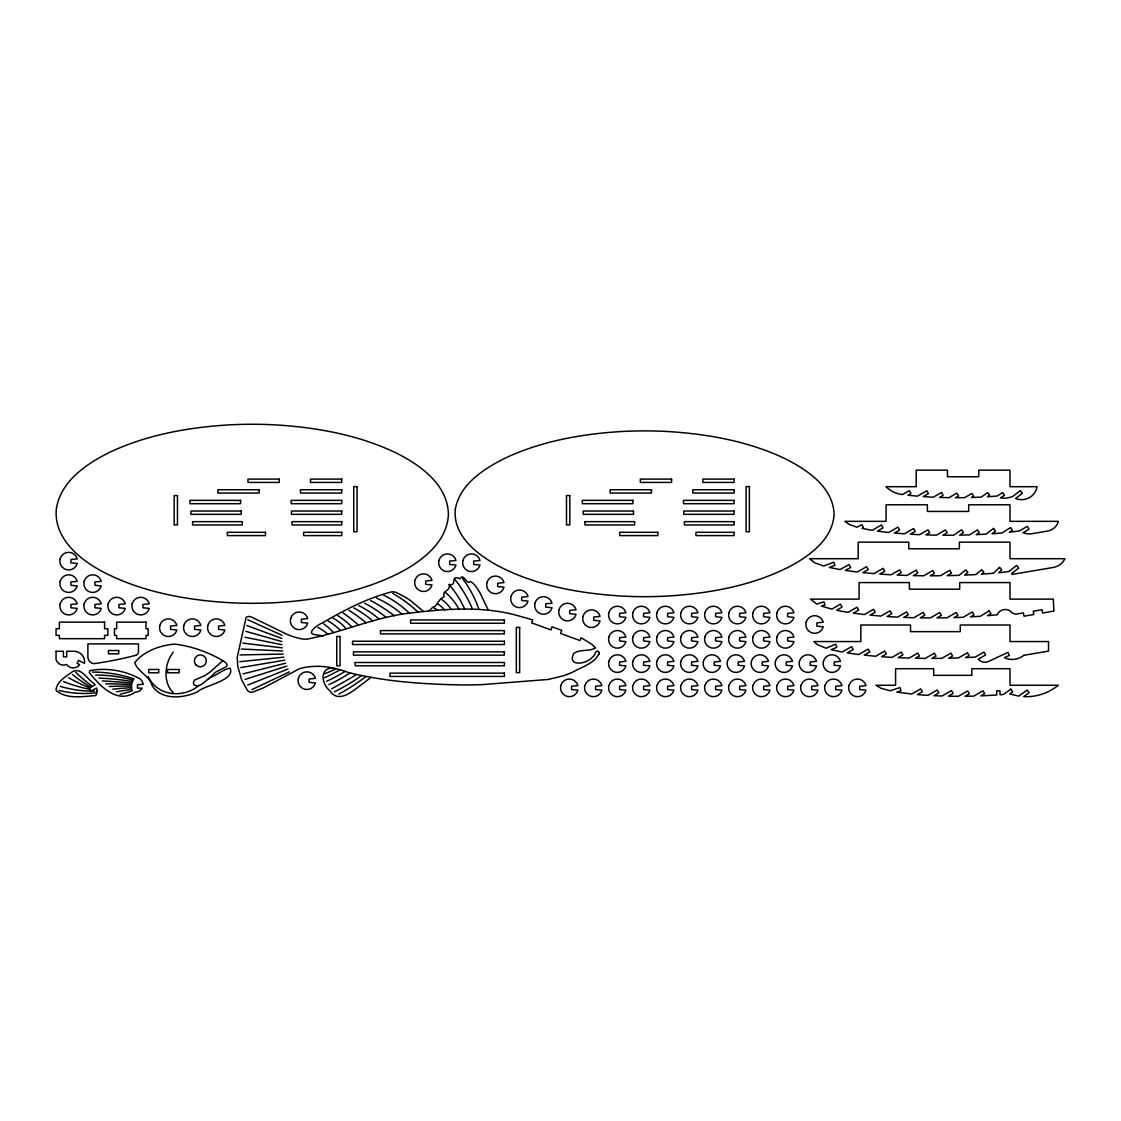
<?xml version="1.0" encoding="UTF-8"?>
<svg xmlns="http://www.w3.org/2000/svg" width="1121" height="1121" viewBox="0 0 1121 1121"><rect width="100%" height="100%" fill="white"/><g stroke="black" fill="none" stroke-linecap="round" stroke-linejoin="round"><path stroke-width="1.5" d="M599.104 654.314C599.301 649.017 595.489 650.698 594.592 654.79A13.06 13.06 0 0 1 591.552 657.957C585.624 664.333 567.002 666.827 573.756 653.389C580.033 648.863 588.903 651.904 595.615 647.896L591.86 644.351L581.182 637.737L579.893 640.525L560.584 633.463L561.719 630.352L552.078 626.821L550.943 629.932L531.634 622.87L532.713 619.927A258.012 258.012 0 0 0 520.803 616.55C484.79 605.592 446.775 608.759 409.992 613.061C374.498 617.082 341.653 632.65 306.888 639.166A29.931 29.931 0 0 1 300.638 638.69L294.094 637.008A73.972 73.972 0 0 1 285.238 633.477L251.594 617.082L248.694 616.382L246.172 617.265L237.204 657.242L237.792 666.42L241.786 680.335L247.657 690.718L249.941 692.175L252.477 692.189L263.729 687.748L298.817 669.069A27.759 27.759 0 0 1 303.707 667.654C318.602 664.655 333.89 666.925 347.916 672.376C384.755 681.666 423.178 684.188 461.067 684.931A693.353 693.353 0 0 0 481.694 684.651L548.477 679.438L563.905 675.627A133.371 133.371 0 0 0 572.467 672.278C581.365 667.051 595.363 663.31 599.118 653.081M173.307 652.17C164.479 663.1 162.797 682.255 173.026 692.484M428.278 611.001C431.165 609.768 431.977 606.853 435.13 606.181C438.143 603.238 439.348 598.768 443.145 597.353A2.018 2.018 0 0 0 444.126 596.582C441.604 589.744 451.188 591.86 448.961 584.377C457.886 586.998 449.423 574.176 459.82 578.786C463.884 572.088 466.742 586.073 470.33 581.407C478.611 585.961 483.319 600.982 488.336 610.048M222.729 660.745L210.103 672.025A81.469 81.469 0 0 1 204.653 675.725L194.83 679.971A4.232 4.232 0 0 0 193.779 681.4L193.457 682.661A3.797 3.797 0 0 0 193.905 684.665C199.93 689.149 205.83 679.354 211.337 677.154C217.39 674.59 224.382 668.817 230.113 668.186C235.648 680.615 204.134 685.267 197.562 691.825C183.466 698.327 161.382 700.709 152.078 685.477C149.289 675.809 137.659 671.535 134.716 662.721C143.698 651.119 160.205 645.29 174.68 644.099C190.052 645.962 205.297 651.105 218.945 658.447C221.832 660.171 231.767 664.725 224.424 667.696A24.13 24.13 0 0 1 222.084 668.775L215.764 672.068L208.352 678.976M371.037 677.336L364.493 682.409A198.963 198.963 0 0 1 359.995 685.716C351.952 691.895 338.122 703.568 329.98 690.83C321.685 684.511 318.854 667.85 333.147 667.906M198.949 685.506C183.255 698.607 157.178 696.351 148.196 676.453M251.861 689.667L289.428 671.829M247.699 685.071L288.055 668.999M245.037 679.424L286.808 666.112M242.935 673.931L285.701 663.17M240.735 667.584L284.72 660.171M116.43 691.755L132.082 689.233M239.824 661.698L283.893 657.144M240.048 654.93L283.193 654.075M94.71 691.209L85.995 690.956A118.476 118.476 0 0 1 60.31 686.388M241.337 649.031L282.632 650.979M242.893 643.118L282.212 647.854M323.268 635.929L318.098 635.117A115.141 115.141 0 0 0 315.239 634.738C305.15 633.351 318.112 624.621 321.853 623.22C343.825 610.385 367.085 598.096 391.804 591.846A13.214 13.214 0 0 1 396.063 592.378L405.732 597.381A109.34 109.34 0 0 1 411.267 601.192L423.5 611.435M89.792 689.219L86.191 688.546A137.645 137.645 0 0 1 63.463 681.498M245.023 637.218L281.946 644.729M245.849 631.347L281.819 641.576M246.858 625.518L281.833 638.438M89.792 687.874L87.186 686.851A166.202 166.202 0 0 1 68.605 677.729M247.797 619.731L281.988 635.299M91.025 687.229L87.732 685.295A155.132 155.132 0 0 1 72.501 674.59M392.84 593.401L396.974 595.882A138.415 138.415 0 0 1 414.041 608.479L417.993 612.024M433.463 607.582L437.919 610.286M317.986 627.494A41.211 41.211 0 0 1 328.033 634.388M323.675 623.879A54.453 54.453 0 0 1 333.498 632.58M328.215 621.062A60.744 60.744 0 0 1 340.42 630.338M333.105 618.231A41.407 41.407 0 0 1 345.913 628.601M337.813 615.709A72.108 72.108 0 0 1 351.728 626.807M343.082 613.047A127.332 127.332 0 0 1 358.258 624.901M348.869 610.272A144.721 144.721 0 0 1 365.936 622.73M353.844 607.96A101.871 101.871 0 0 1 372.704 620.908M358.874 605.69A91.053 91.053 0 0 1 379.276 619.24M364.605 603.154A126.645 126.645 0 0 1 386.339 617.573M370.645 600.534A167.043 167.043 0 0 1 394.34 615.821M376.544 598.054A106.019 106.019 0 0 1 402.159 614.35M383.802 595.251A98.522 98.522 0 0 1 409.347 613.173M437.512 603.687A41.099 41.099 0 0 1 444.687 609.922M441.296 599.175A36.895 36.895 0 0 1 451.315 609.614M445.149 592.252A57.185 57.185 0 0 1 459.05 609.348M449.563 585.05A100.512 100.512 0 0 1 464.711 609.179M454.622 579.095A123.464 123.464 0 0 1 472.417 609.053M462.469 578.45A110.489 110.489 0 0 1 478.835 609.179M361.368 675.739A193.457 193.457 0 0 1 334.366 691.839M356.296 674.674A756.213 756.213 0 0 1 331.746 688.742M344.946 671.423A149.149 149.149 0 0 1 326.589 681.288M339.985 669.826A215.316 215.316 0 0 1 324.473 677.757M336.076 668.677A87.382 87.382 0 0 1 324.712 673.693M349.906 672.992A155.287 155.287 0 0 1 328.929 684.609M365.95 676.524A206.614 206.614 0 0 1 338.92 694.053M91.572 685.828A182.807 182.807 0 0 1 75.696 672.292M95.663 692.806A102.375 102.375 0 0 1 59.189 690.424M132.474 690.732A133.861 133.861 0 0 1 120.101 694.249M92.37 672.068A132.698 132.698 0 0 1 134.142 678.906M95.607 675.108A135.403 135.403 0 0 1 133.357 680.237M98.928 678.079A256.835 256.835 0 0 1 132.712 681.638M102.305 680.965A680.895 680.895 0 0 1 132.25 683.109M105.738 683.782A519.191 519.191 0 0 1 131.942 684.623M109.241 686.514A320.816 320.816 0 0 1 131.816 686.164M112.801 689.177A275.906 275.906 0 0 1 131.858 687.705M56.05 651.273L56.05 659.793A7.847 7.847 0 0 0 66.643 664.459A7.889 7.889 0 0 0 79.619 664.599L77.069 663.338L78.54 660.381L84.495 663.31A10.495 10.495 0 0 0 74.112 651.273L66.685 651.273L66.685 656.864L63.393 656.864L63.393 651.273L56.05 651.273M192.588 521.657L192.588 524.964L242.318 524.964L242.318 521.657L192.588 521.657M341.765 521.657L341.765 524.964L292.049 524.964L292.049 521.657L341.765 521.657M355.189 662.497L355.189 665.804L504.366 665.804L504.366 662.497L355.189 662.497M584.924 521.657L584.924 524.964L634.64 524.964L634.64 521.657L584.924 521.657M734.101 521.657L734.101 524.964L684.37 524.964L684.37 521.657L734.101 521.657M142.984 684.244L137.477 684.833L137.477 688.14L142.101 688.14L141.484 689.177A7.343 7.343 0 0 1 135.347 692.049C117.495 704.731 99.769 685.8 89.358 672.684A2.13 2.13 0 0 1 90.353 670.526C106.229 667.654 123.408 670.288 137.883 677.729A7.343 7.343 0 0 1 142.984 684.244M97.051 690.746L96.967 692.007A9.823 9.823 0 0 1 95.775 695.581C82.87 696.351 67.526 699.602 56.582 690.816A2.102 2.102 0 0 1 56.05 689.345C57.493 681.302 65.48 676.776 71.576 672.362C80.081 666.196 86.443 677.883 92.3 682.325A9.823 9.823 0 0 1 95.089 684.861L89.246 688.154L90.773 691.096L96.658 688.042L97.051 690.746M56.442 508.163C53.037 536.889 78.288 558.44 101.072 570.841C139.887 591.566 184.096 599.749 227.633 602.594A428.25 428.25 0 0 0 276.803 602.594C320.34 599.749 364.563 591.566 403.378 570.841C424.705 558.987 447.755 540.294 448.4 513.782C447.349 483.922 419.534 464.514 395.223 452.506C358.286 434.99 317.369 427.549 276.803 424.971A428.25 428.25 0 0 0 227.633 424.971C187.081 427.549 146.164 434.99 109.213 452.506C86.289 463.954 61.109 481.035 56.442 508.163M455.336 509.06C452.562 535.053 476.299 553.76 496.603 565.04C534.549 585.274 577.791 593.191 620.347 595.98A421.608 421.608 0 0 0 668.761 595.98C711.303 593.191 754.545 585.274 792.505 565.04C811.674 554.208 833.253 537.842 834.08 513.782C832.763 486.528 806.644 469.545 784.658 458.461C748.492 441.338 708.444 434.121 668.761 431.585A421.608 421.608 0 0 0 620.347 431.585C580.65 434.107 540.602 441.338 504.45 458.461C483.529 469.068 459.904 484.202 455.336 509.06M60.184 558.861L59.959 559.996A8.828 8.828 0 0 0 66.994 569.804A8.828 8.828 0 0 0 77.237 563.443L70.917 562.812L70.917 559.491L77.237 558.861A8.828 8.828 0 0 0 60.184 558.861M60.184 581.351L59.959 582.486A8.828 8.828 0 0 0 66.994 592.294A8.828 8.828 0 0 0 77.237 585.919L70.917 585.288L70.917 581.981L77.237 581.351A8.828 8.828 0 0 0 60.184 581.351M60.184 603.841L59.959 604.976A8.828 8.828 0 0 0 66.994 614.784A8.828 8.828 0 0 0 77.237 608.409L70.917 607.778L70.917 604.471L77.237 603.841A8.828 8.828 0 0 0 60.184 603.841M84.187 581.351L83.963 582.486A8.828 8.828 0 0 0 90.997 592.294A8.828 8.828 0 0 0 101.24 585.919L94.921 585.288L94.921 581.981L101.24 581.351A8.828 8.828 0 0 0 84.187 581.351M84.187 603.841L83.963 604.976A8.828 8.828 0 0 0 90.997 614.784A8.828 8.828 0 0 0 101.24 608.409L94.921 607.778L94.921 604.471L101.24 603.841A8.828 8.828 0 0 0 84.187 603.841M108.205 603.841L107.98 604.976A8.828 8.828 0 0 0 115.001 614.784A8.828 8.828 0 0 0 125.258 608.409L118.938 607.778L118.938 604.471L125.258 603.841A8.828 8.828 0 0 0 108.205 603.841M132.208 603.841L131.984 604.976A8.828 8.828 0 0 0 139.018 614.784A8.828 8.828 0 0 0 149.261 608.409L142.942 607.778L142.942 604.471L149.261 603.841A8.828 8.828 0 0 0 132.208 603.841M159.827 625.42L159.602 626.555A8.828 8.828 0 0 0 166.623 636.364A8.828 8.828 0 0 0 176.88 629.988L170.56 629.357L170.56 626.05L176.88 625.42A8.828 8.828 0 0 0 159.827 625.42M183.83 625.42L183.606 626.555A8.828 8.828 0 0 0 190.64 636.364A8.828 8.828 0 0 0 200.883 629.988L194.564 629.357L194.564 626.05L200.883 625.42A8.828 8.828 0 0 0 183.83 625.42M207.847 625.42L207.609 626.555A8.828 8.828 0 0 0 214.643 636.364A8.828 8.828 0 0 0 224.887 629.988L218.567 629.357L218.567 626.05L224.887 625.42A8.828 8.828 0 0 0 207.847 625.42M290.647 618.554L290.423 619.689A8.828 8.828 0 0 0 297.457 629.498A8.828 8.828 0 0 0 307.7 623.136L301.381 622.505L301.381 619.184L307.7 618.554A8.828 8.828 0 0 0 290.647 618.554M298.368 678.387L298.144 679.522A8.828 8.828 0 0 0 305.178 689.331A8.828 8.828 0 0 0 315.421 682.955L309.102 682.325L309.102 679.018L315.421 678.387A8.828 8.828 0 0 0 298.368 678.387M414.938 580.384L414.714 581.519A8.828 8.828 0 0 0 421.734 591.328A8.828 8.828 0 0 0 431.991 584.952L425.672 584.321L425.672 581.014L431.991 580.384A8.828 8.828 0 0 0 414.938 580.384M438.942 560.458L438.717 561.593A8.828 8.828 0 0 0 445.752 571.402A8.828 8.828 0 0 0 455.995 565.026L449.675 564.395L449.675 561.089L455.995 560.458A8.828 8.828 0 0 0 438.942 560.458M462.945 560.458L462.721 561.593A8.828 8.828 0 0 0 469.755 571.402A8.828 8.828 0 0 0 479.998 565.026L473.679 564.395L473.679 561.089L479.998 560.458A8.828 8.828 0 0 0 462.945 560.458M486.962 582.612L486.738 583.747A8.828 8.828 0 0 0 493.758 593.555A8.828 8.828 0 0 0 504.016 587.18L497.696 586.549L497.696 583.242L504.016 582.612A8.828 8.828 0 0 0 486.962 582.612M510.966 596.54L510.742 597.675A8.828 8.828 0 0 0 517.776 607.484A8.828 8.828 0 0 0 528.019 601.108L521.699 600.478L521.699 597.171L528.019 596.54A8.828 8.828 0 0 0 510.966 596.54M534.983 603.154L534.745 604.289A8.828 8.828 0 0 0 541.779 614.098A8.828 8.828 0 0 0 552.022 607.722L545.703 607.092L545.703 603.785L552.022 603.154A8.828 8.828 0 0 0 534.983 603.154M558.987 609.782L558.762 610.903A8.828 8.828 0 0 0 565.783 620.712A8.828 8.828 0 0 0 576.04 614.35L569.72 613.719L569.72 610.413L576.04 609.782A8.828 8.828 0 0 0 558.987 609.782M560.836 685.604L560.612 686.725A8.828 8.828 0 0 0 567.646 696.533A8.828 8.828 0 0 0 577.89 690.172L571.57 689.541L571.57 686.22L577.89 685.604A8.828 8.828 0 0 0 560.836 685.604M582.99 616.396L582.766 617.531A8.828 8.828 0 0 0 589.8 627.34A8.828 8.828 0 0 0 600.043 620.964L593.724 620.333L593.724 617.026L600.043 616.396A8.828 8.828 0 0 0 582.99 616.396M584.854 685.604L584.616 686.725A8.828 8.828 0 0 0 591.65 696.533A8.828 8.828 0 0 0 601.893 690.172L595.573 689.541L595.573 686.22L601.893 685.604A8.828 8.828 0 0 0 584.854 685.604M608.857 612.781L608.633 613.916A8.828 8.828 0 0 0 615.653 623.724A8.828 8.828 0 0 0 625.91 617.349L619.591 616.718L619.591 613.411L625.91 612.781A8.828 8.828 0 0 0 608.857 612.781M608.857 637.05L608.633 638.185A8.828 8.828 0 0 0 615.653 647.994A8.828 8.828 0 0 0 625.91 641.618L619.591 640.988L619.591 637.681L625.91 637.05A8.828 8.828 0 0 0 608.857 637.05M608.857 661.32L608.633 662.455A8.828 8.828 0 0 0 615.653 672.264A8.828 8.828 0 0 0 625.91 665.888L619.591 665.257L619.591 661.951L625.91 661.32A8.828 8.828 0 0 0 608.857 661.32M608.857 685.604L608.633 686.725A8.828 8.828 0 0 0 615.653 696.533A8.828 8.828 0 0 0 625.91 690.172L619.591 689.541L619.591 686.22L625.91 685.604A8.828 8.828 0 0 0 608.857 685.604M632.861 612.781L632.636 613.916A8.828 8.828 0 0 0 639.671 623.724A8.828 8.828 0 0 0 649.914 617.349L643.594 616.718L643.594 613.411L649.914 612.781A8.828 8.828 0 0 0 632.861 612.781M632.861 637.05L632.636 638.185A8.828 8.828 0 0 0 639.671 647.994A8.828 8.828 0 0 0 649.914 641.618L643.594 640.988L643.594 637.681L649.914 637.05A8.828 8.828 0 0 0 632.861 637.05M632.861 661.32L632.636 662.455A8.828 8.828 0 0 0 639.671 672.264A8.828 8.828 0 0 0 649.914 665.888L643.594 665.257L643.594 661.951L649.914 661.32A8.828 8.828 0 0 0 632.861 661.32M632.861 685.604L632.636 686.725A8.828 8.828 0 0 0 639.671 696.533A8.828 8.828 0 0 0 649.914 690.172L643.594 689.541L643.594 686.22L649.914 685.604A8.828 8.828 0 0 0 632.861 685.604M656.878 612.781L656.654 613.916A8.828 8.828 0 0 0 663.674 623.724A8.828 8.828 0 0 0 673.931 617.349L667.612 616.718L667.612 613.411L673.931 612.781A8.828 8.828 0 0 0 656.878 612.781M656.878 637.05L656.654 638.185A8.828 8.828 0 0 0 663.674 647.994A8.828 8.828 0 0 0 673.931 641.618L667.612 640.988L667.612 637.681L673.931 637.05A8.828 8.828 0 0 0 656.878 637.05M656.878 661.32L656.654 662.455A8.828 8.828 0 0 0 663.674 672.264A8.828 8.828 0 0 0 673.931 665.888L667.612 665.257L667.612 661.951L673.931 661.32A8.828 8.828 0 0 0 656.878 661.32M656.878 685.604L656.654 686.725A8.828 8.828 0 0 0 663.674 696.533A8.828 8.828 0 0 0 673.931 690.172L667.612 689.541L667.612 686.22L673.931 685.604A8.828 8.828 0 0 0 656.878 685.604M680.881 612.781L680.657 613.916A8.828 8.828 0 0 0 687.691 623.724A8.828 8.828 0 0 0 697.935 617.349L691.615 616.718L691.615 613.411L697.935 612.781A8.828 8.828 0 0 0 680.881 612.781M680.881 637.05L680.657 638.185A8.828 8.828 0 0 0 687.691 647.994A8.828 8.828 0 0 0 697.935 641.618L691.615 640.988L691.615 637.681L697.935 637.05A8.828 8.828 0 0 0 680.881 637.05M680.881 661.32L680.657 662.455A8.828 8.828 0 0 0 687.691 672.264A8.828 8.828 0 0 0 697.935 665.888L691.615 665.257L691.615 661.951L697.935 661.32A8.828 8.828 0 0 0 680.881 661.32M680.881 685.604L680.657 686.725A8.828 8.828 0 0 0 687.691 696.533A8.828 8.828 0 0 0 697.935 690.172L691.615 689.541L691.615 686.22L697.935 685.604A8.828 8.828 0 0 0 680.881 685.604M704.885 612.781L704.661 613.916A8.828 8.828 0 0 0 711.695 623.724A8.828 8.828 0 0 0 721.938 617.349L715.618 616.718L715.618 613.411L721.938 612.781A8.828 8.828 0 0 0 704.885 612.781M704.885 637.05L704.661 638.185A8.828 8.828 0 0 0 711.695 647.994A8.828 8.828 0 0 0 721.938 641.618L715.618 640.988L715.618 637.681L721.938 637.05A8.828 8.828 0 0 0 704.885 637.05M703.428 661.32L703.203 662.455A8.828 8.828 0 0 0 710.224 672.264A8.828 8.828 0 0 0 720.481 665.888L714.161 665.257L714.161 661.951L720.481 661.32A8.828 8.828 0 0 0 703.428 661.32M704.885 685.604L704.661 686.725A8.828 8.828 0 0 0 711.695 696.533A8.828 8.828 0 0 0 721.938 690.172L715.618 689.541L715.618 686.22L721.938 685.604A8.828 8.828 0 0 0 704.885 685.604M728.902 612.781L728.678 613.916A8.828 8.828 0 0 0 735.698 623.724A8.828 8.828 0 0 0 745.955 617.349L739.636 616.718L739.636 613.411L745.955 612.781A8.828 8.828 0 0 0 728.902 612.781M728.902 637.05L728.678 638.185A8.828 8.828 0 0 0 735.698 647.994A8.828 8.828 0 0 0 745.955 641.618L739.636 640.988L739.636 637.681L745.955 637.05A8.828 8.828 0 0 0 728.902 637.05M727.431 661.32L727.207 662.455A8.828 8.828 0 0 0 734.241 672.264A8.828 8.828 0 0 0 744.484 665.888L738.164 665.257L738.164 661.951L744.484 661.32A8.828 8.828 0 0 0 727.431 661.32M728.902 685.604L728.678 686.725A8.828 8.828 0 0 0 735.698 696.533A8.828 8.828 0 0 0 745.955 690.172L739.636 689.541L739.636 686.22L745.955 685.604A8.828 8.828 0 0 0 728.902 685.604M752.906 612.781L752.681 613.916A8.828 8.828 0 0 0 759.716 623.724A8.828 8.828 0 0 0 769.959 617.349L763.639 616.718L763.639 613.411L769.959 612.781A8.828 8.828 0 0 0 752.906 612.781M752.906 637.05L752.681 638.185A8.828 8.828 0 0 0 759.716 647.994A8.828 8.828 0 0 0 769.959 641.618L763.639 640.988L763.639 637.681L769.959 637.05A8.828 8.828 0 0 0 752.906 637.05M751.434 661.32L751.21 662.455A8.828 8.828 0 0 0 758.244 672.264A8.828 8.828 0 0 0 768.488 665.888L762.168 665.257L762.168 661.951L768.488 661.32A8.828 8.828 0 0 0 751.434 661.32M752.906 685.604L752.681 686.725A8.828 8.828 0 0 0 759.716 696.533A8.828 8.828 0 0 0 769.959 690.172L763.639 689.541L763.639 686.22L769.959 685.604A8.828 8.828 0 0 0 752.906 685.604M776.909 612.781L776.685 613.916A8.828 8.828 0 0 0 783.719 623.724A8.828 8.828 0 0 0 793.962 617.349L787.643 616.718L787.643 613.411L793.962 612.781A8.828 8.828 0 0 0 776.909 612.781M776.909 637.05L776.685 638.185A8.828 8.828 0 0 0 783.719 647.994A8.828 8.828 0 0 0 793.962 641.618L787.643 640.988L787.643 637.681L793.962 637.05A8.828 8.828 0 0 0 776.909 637.05M775.452 661.32L775.228 662.455A8.828 8.828 0 0 0 782.248 672.264A8.828 8.828 0 0 0 792.505 665.888L786.185 665.257L786.185 661.951L792.505 661.32A8.828 8.828 0 0 0 775.452 661.32M776.909 685.604L776.685 686.725A8.828 8.828 0 0 0 783.719 696.533A8.828 8.828 0 0 0 793.962 690.172L787.643 689.541L787.643 686.22L793.962 685.604A8.828 8.828 0 0 0 776.909 685.604M806.167 622.225L805.943 623.346A8.828 8.828 0 0 0 812.963 633.155A8.828 8.828 0 0 0 823.22 626.793L816.901 626.163L816.901 622.856L823.22 622.225A8.828 8.828 0 0 0 806.167 622.225M799.455 661.32L799.231 662.455A8.828 8.828 0 0 0 806.265 672.264A8.828 8.828 0 0 0 816.508 665.888L810.189 665.257L810.189 661.951L816.508 661.32A8.828 8.828 0 0 0 799.455 661.32M800.926 685.604L800.702 686.725A8.828 8.828 0 0 0 807.723 696.533A8.828 8.828 0 0 0 817.98 690.172L811.66 689.541L811.66 686.22L817.98 685.604A8.828 8.828 0 0 0 800.926 685.604M823.459 661.32L823.234 662.455A8.828 8.828 0 0 0 830.269 672.264A8.828 8.828 0 0 0 840.512 665.888L834.192 665.257L834.192 661.951L840.512 661.32A8.828 8.828 0 0 0 823.459 661.32M824.93 685.604L824.706 686.725A8.828 8.828 0 0 0 831.74 696.533A8.828 8.828 0 0 0 841.983 690.172L835.663 689.541L835.663 686.22L841.983 685.604A8.828 8.828 0 0 0 824.93 685.604M848.933 685.604L848.709 686.725A8.828 8.828 0 0 0 855.743 696.533A8.828 8.828 0 0 0 865.987 690.172L859.667 689.541L859.667 686.22L865.987 685.604A8.828 8.828 0 0 0 848.933 685.604M999.512 567.408L993.402 573.237L983.509 574.05L981.492 574.176L983.804 572.299L981.73 569.706L975.802 574.555L964.592 575.115L967.899 572.453L965.826 569.874L959.044 575.339L947.175 575.676L951.505 573.167L949.851 570.295L940.449 575.732L930.206 575.83L934.424 573.392L932.77 570.533L923.662 575.788L913.279 575.619L917.875 572.957L916.221 570.099L906.945 575.451L897.178 575.073L901.326 572.691L899.673 569.818L891.083 574.779L879.803 574.078L884.777 571.22L883.11 568.347L873.974 573.63L862.89 572.607L868.229 569.524L866.561 566.666L857.327 572.004L853.277 571.528L845.332 570.407L850.671 567.534L849.101 564.62L839.965 569.538L829.33 567.436L834.991 565.25L833.8 562.153L823.767 566.021L814.855 562.854L809.404 558.706L858.182 558.706L858.182 542.158L908.781 542.158L908.781 548.786L959.38 548.786L959.38 542.158L1009.993 542.158L1009.993 558.706L1064.95 558.706A15.96 15.96 0 0 1 1053.306 567.436L1011.913 574.456L1011.913 573.279L1018.695 568.053L1016.663 565.432L1008.662 571.612L998.727 572.733L1001.796 569.804L999.512 567.408M1020.362 490.634L1012.894 496.365A23.695 23.695 0 0 1 1000.338 497.962L1004.5 495.286L1002.706 492.497L997.228 496.028L987.419 496.771L989.591 495.216L987.671 492.525L981.239 497.135L971.501 497.514L973.631 496.281L971.977 493.422L964.62 497.668L955.526 497.724L958.553 495.986L956.886 493.128L949.011 497.668L939.524 497.444L943.125 495.37L941.472 492.497L933.331 497.206L923.27 496.617L928.44 493.646L926.787 490.774L917.426 496.169L907.982 495.23L910.967 493.506L909.299 490.634L902.559 494.529L900.822 494.291A27.338 27.338 0 0 1 885.982 486.696L916.207 486.696L916.207 470.147L947.469 470.147L947.469 476.775L978.731 476.775L978.731 470.147L1009.993 470.147L1009.993 486.696L1037.107 486.696A15.722 15.722 0 0 1 1015.612 498.467L1022.38 493.254L1020.362 490.634M993.57 528.439L986.004 534.157L976.167 534.661L979.25 532.727L977.498 529.911L969.511 534.899L959.618 535.151L963.457 532.531L961.594 529.799L953.635 535.235L942.929 535.235L947.119 532.811L945.465 529.939L936.441 535.165L925.89 534.899L929.673 532.713L928.02 529.841L919.668 534.661L915.815 534.493L910.336 534.199L915.198 531.396L913.545 528.523L904.367 533.82L894.39 533.021L899.603 530.009L897.949 527.136L888.729 532.475L886.949 532.293L877.435 531.116L883.054 527.865L881.4 524.992L872.18 530.331L862.021 528.397L863.45 527.711L861.993 524.726L857.005 527.178L849.326 524.502L844.898 521.349L886.066 521.349L886.066 504.8L927.375 504.8L927.375 511.428L968.684 511.428L968.684 504.8L1009.993 504.8L1009.993 521.349L1058.364 521.349A13.326 13.326 0 0 1 1047.729 531.018L1030.956 533.862A17.376 17.376 0 0 1 1023.081 532.643L1028.966 529.238L1027.312 526.366L1019.395 530.934L1009.404 532.209L1012.333 530.359L1010.567 527.557L1002.006 532.951L992.015 533.764L995.56 531.088L993.57 528.439M1023.823 655.295L1022.45 656.317A18.146 18.146 0 0 1 1004.43 657.677L1009.376 655.379L1007.989 652.38L988.428 661.488A8.478 8.478 0 0 1 978.297 659.19L985.639 654.944L983.986 652.086L975.326 657.074L965.573 657.621L969.09 655.589L967.437 652.716L958.427 657.929L948.66 658.223L952.542 655.981L950.888 653.109L941.822 658.349L931.817 658.433L935.993 656.023L934.339 653.151L925.245 658.405L915.479 658.265L919.444 655.967L917.791 653.095L909.117 658.097L898.145 657.677L902.895 654.93L901.242 652.072L892.064 657.368L887.818 657.13L881.554 656.71L886.347 653.935L884.693 651.063L875.725 656.247L864.249 655.14L869.798 651.932L868.144 649.073L858.742 654.496L856.08 654.188L847.322 652.912L853.249 649.479L851.596 646.621L842.207 652.044L831.151 649.69L836.897 647.251L835.607 644.197L826.051 648.246L817.055 644.519L813.888 641.562L860.816 641.562L860.816 625.014L910.532 625.014L910.532 631.641L960.263 631.641L960.263 625.014L1009.993 625.014L1009.993 641.562L1048.513 641.562L1048.513 651.105L1023.823 655.295M1010.834 689.163L1003.435 694.46L1000.03 694.754L1000.03 690.844L996.723 690.844L996.723 695.006L980.847 695.889L984.7 693.675L983.047 690.802L973.855 696.113L965.041 696.267L969.357 693.787L967.703 690.914L958.399 696.295L948.366 696.183L953.144 693.423L951.491 690.55L942.088 695.987L933.989 695.693L938.894 692.862L937.24 689.99L927.95 695.356L923.704 695.09L917.398 694.586L922.345 691.727L920.691 688.855L911.709 694.039L896.8 692.077L900.962 690.732L899.953 687.579L890.032 690.788L881.106 688.28L875.893 685.267L895.581 685.267L895.581 668.719L933.709 668.719L933.709 675.332L971.851 675.332L971.851 668.719L1009.993 668.719L1009.993 685.267L1058.238 685.267A50.767 50.767 0 0 1 1026.346 696.702L1023.683 696.603L1029.162 692.694L1027.228 689.99L1018.667 696.127L1009.783 693.983L1012.767 691.853L1010.834 689.163M989.198 610.791L980.441 616.27L970.422 616.914L973.981 614.869L972.313 611.996L963.163 617.279L953.943 617.629L957.937 615.331L956.283 612.458L947.007 617.811L936.946 617.951L941.388 615.387L939.734 612.514L930.332 617.937L920.201 617.867L924.839 615.191L923.186 612.318L913.811 617.741L903.708 617.405L908.29 614.77L906.637 611.898L897.571 617.125L887.089 616.536L891.741 613.677L890.088 610.819L880.952 616.088L870.05 615.121L875.193 612.15L873.539 609.292L864.459 614.532L854.272 613.271L853.403 613.145L858.644 610.118L856.99 607.246L848.149 612.346L843.118 611.505L836.574 610.216L842.095 607.036L840.442 604.163L831.824 609.137L821.413 606.083L824.93 604.948L823.907 601.809L816.747 604.121L810.553 599.118L859.106 599.118L859.106 582.57L909.397 582.57L909.397 589.184L959.688 589.184L959.688 582.57L1009.993 582.57L1009.993 599.118L1053.32 599.118L1053.866 611.099L1042.586 613.019L1042.04 609.754L1033.24 611.239L1033.8 614.504L1023.991 616.172L1023.431 612.907L1015.64 614.224L1012.095 612.893A8.66 8.66 0 0 0 997.214 614.784L987.601 615.695L990.95 613.607L989.198 610.791M135.627 655.365L129.686 656.864A387.334 387.334 0 0 1 93.968 663.674A6.81 6.81 0 0 1 87.886 656.906L87.886 643.902L138.5 643.902L138.5 651.679A3.797 3.797 0 0 1 135.627 655.365M279.241 479.101L247.993 479.101L247.993 482.422L279.241 482.422L279.241 479.101M341.765 479.101L310.503 479.101L310.503 482.422L341.765 482.422L341.765 479.101M671.577 479.101L640.315 479.101L640.315 482.422L671.577 482.422L671.577 479.101M734.101 479.101L702.839 479.101L702.839 482.422L734.101 482.422L734.101 479.101M357.053 486.57L353.746 486.57L353.746 531.774L357.053 531.774L357.053 486.57M749.374 486.57L746.068 486.57L746.068 531.774L749.374 531.774L749.374 486.57M259.147 489.737L217.838 489.737L217.838 493.058L259.147 493.058L259.147 489.737M341.765 489.737L300.456 489.737L300.456 493.058L341.765 493.058L341.765 489.737M651.483 489.737L610.174 489.737L610.174 493.058L651.483 493.058L651.483 489.737M734.101 489.737L692.792 489.737L692.792 493.058L734.101 493.058L734.101 489.737M177.468 495.608L174.161 495.608L174.161 524.964L177.468 524.964L177.468 495.608M569.804 495.608L566.497 495.608L566.497 524.964L569.804 524.964L569.804 495.608M240.567 500.372L189.967 500.372L189.967 503.693L240.567 503.693L240.567 500.372M341.765 500.372L291.166 500.372L291.166 503.693L341.765 503.693L341.765 500.372M632.903 500.372L582.289 500.372L582.289 503.693L632.903 503.693L632.903 500.372M734.101 500.372L683.502 500.372L683.502 503.693L734.101 503.693L734.101 500.372M341.765 511.022L291.474 511.022L291.474 514.329L341.765 514.329L341.765 511.022M633.505 511.022L583.214 511.022L583.214 514.329L633.505 514.329L633.505 511.022M734.101 511.022L683.796 511.022L683.796 514.329L734.101 514.329L734.101 511.022M241.183 511.022L190.892 511.022L190.892 514.329L241.183 514.329L241.183 511.022M265.495 532.293L227.353 532.293L227.353 535.6L265.495 535.6L265.495 532.293M341.765 532.293L303.637 532.293L303.637 535.6L341.765 535.6L341.765 532.293M657.817 532.293L619.689 532.293L619.689 535.6L657.817 535.6L657.817 532.293M734.101 532.293L695.959 532.293L695.959 535.6L734.101 535.6L734.101 532.293M504.366 619.955L410.58 619.955L410.58 623.262L504.366 623.262L504.366 619.955M104.575 622.127L59.357 622.127L59.357 628.741L56.05 628.741L56.05 635.369L59.357 635.369L59.357 638.676L104.575 638.676L104.575 635.369L107.882 635.369L107.882 628.741L104.575 628.741L104.575 622.127M145.996 622.127L116.654 622.127L116.654 628.741L114.496 628.741L114.496 635.369L116.654 635.369L116.654 638.676L145.996 638.676L145.996 635.369L148.154 635.369L148.154 628.741L145.996 628.741L145.996 622.127M519.64 627.41L516.333 627.41L516.333 672.628L519.64 672.628L519.64 627.41M504.366 630.591L380.439 630.591L380.439 633.897L504.366 633.897L504.366 630.591M340.069 636.462L336.762 636.462L336.762 665.804L340.069 665.804L340.069 636.462M504.366 641.226L352.555 641.226L352.555 644.533L504.366 644.533L504.366 641.226M118.714 650.53L108.443 650.53L108.443 653.837L118.714 653.837L118.714 650.53M504.366 651.861L353.479 651.861L353.479 655.168L504.366 655.168L504.366 651.861M158.72 669.475L148.771 669.475L148.771 672.782L158.72 672.782L158.72 669.475M179.08 669.475L167.632 669.475L167.632 672.782L179.08 672.782L179.08 669.475M504.366 673.132L389.954 673.132L389.954 676.439L504.366 676.439L504.366 673.132M196.147 665.089A5.969 5.969 0 0 0 206.124 662.413A5.969 5.969 0 0 0 198.809 655.098A5.969 5.969 0 0 0 196.147 665.089"/></g></svg>
